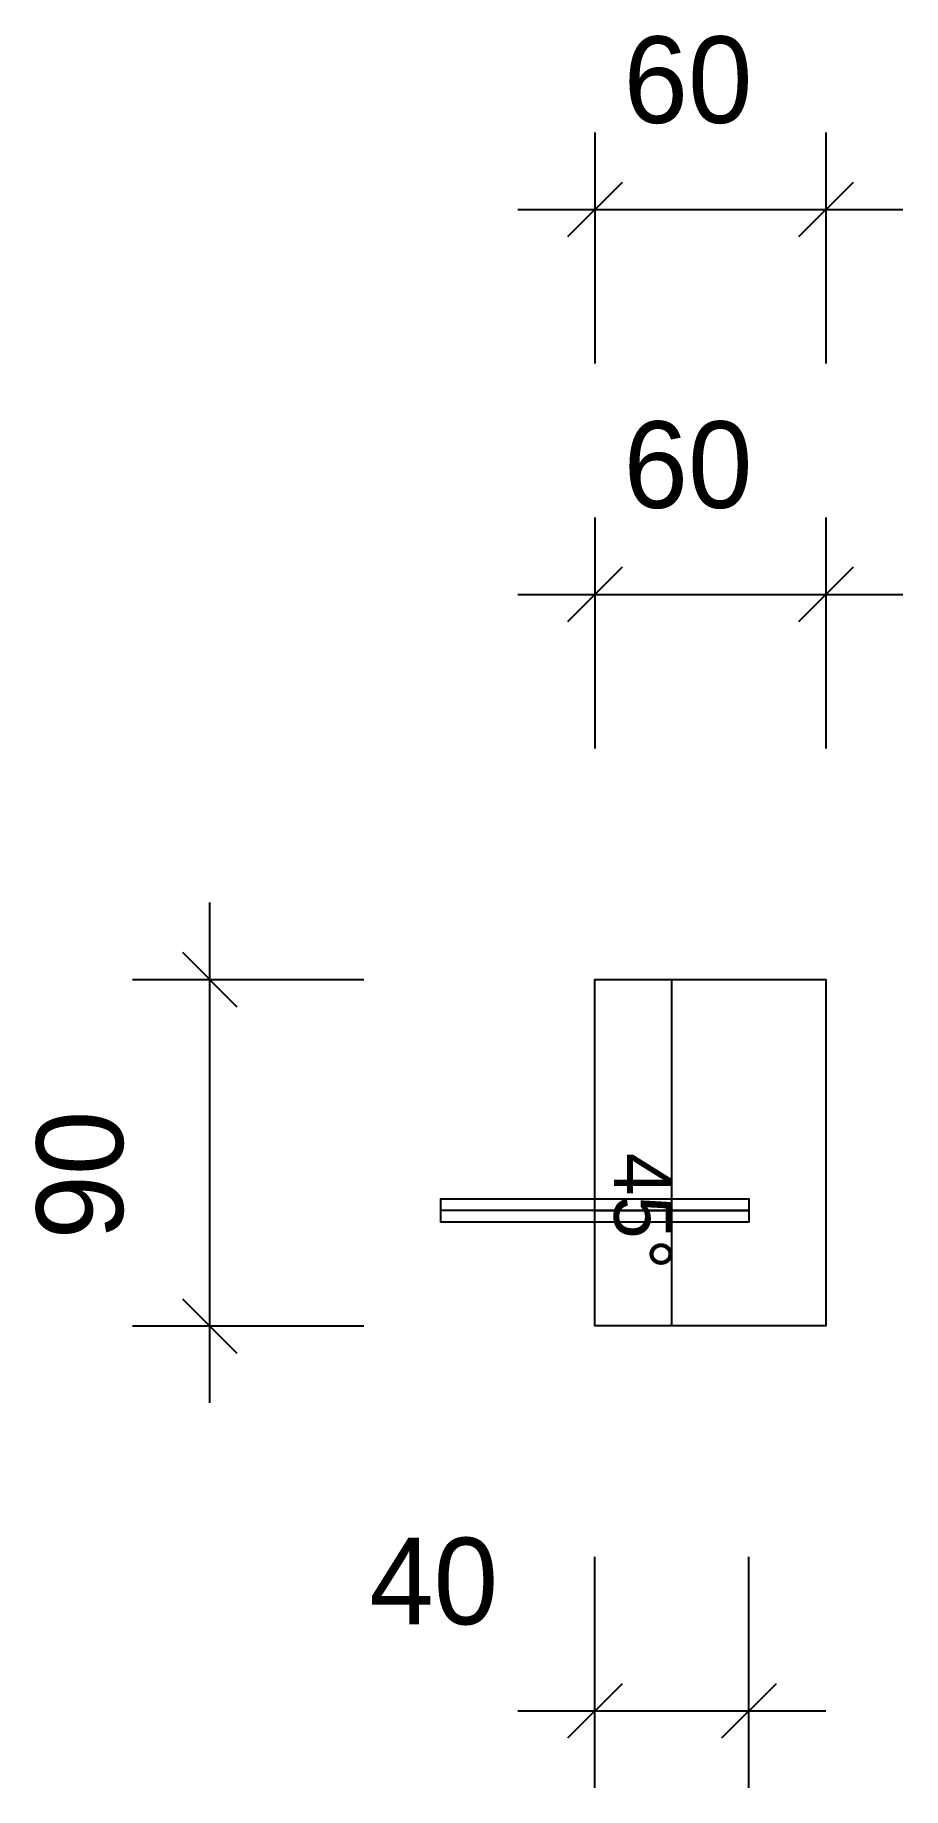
# Model space of a CAD drawing. Header units: millimetres. Extents: x -145 to 80, y -120 to 335.
import ezdxf
from ezdxf.enums import TextEntityAlignment as Align

# ---------------------------------------------------------------- set-up
doc = ezdxf.new("R2010")
doc.units = ezdxf.units.MM
for name, color, linetype in [('CONTOUR', 7, 'CONTINUOUS'), ('CUT_MITRE', 7, 'CONTINUOUS'), ('DIMLINES', 7, 'CONTINUOUS'), ('DIMLINESTEXT', 7, 'CONTINUOUS'), ('DRILLINGSSIDE', 7, 'CONTINUOUS')]:
    doc.layers.add(name, color=color, linetype=linetype)

msp = doc.modelspace()

# ---------------------------------------------------------------- linework, layer by layer
at = {"layer": 'CONTOUR', "color": 0, "linetype": '0'}
msp.add_lwpolyline([(60.001, 0), (0, 0), (0, 90), (60.001, 90), (60.001, 0)], dxfattribs=at)
at = {"layer": 'CUT_MITRE', "color": 1, "linetype": '1'}
msp.add_lwpolyline([(20.001, 0), (20.001, 45), (20.001, 90), (60.001, 90), (60.001, 0), (20.001, 0)], dxfattribs=at)
at = {"layer": 'DIMLINES', "color": 0}
for p, q in [((0, 310), (0, 250)), ((60.001, 310), (60.001, 250)), ((7.071, 297.071), (-7.071, 282.929)), ((67.072, 297.071), (52.93, 282.929)), ((-20, 290), (80.001, 290)), ((0, 210), (0, 150)), ((60.001, 210), (60.001, 150)), ((7.071, 197.071), (-7.071, 182.929)), ((67.072, 197.071), (52.93, 182.929)), ((-20, 190), (80.001, 190)), ((-100, -20), (-100, 110)), ((-107.071, 97.071), (-92.929, 82.929)), ((-120, 90), (-60, 90)), ((-107.071, 7.071), (-92.929, -7.071)), ((-120, 0), (-60, 0)), ((0, -120), (0, -60)), ((40.001, -120), (40.001, -60)), ((7.071, -92.929), (-7.071, -107.071)), ((47.072, -92.929), (32.93, -107.071)), ((-20, -100), (60.001, -100))]:
    msp.add_line(p, q, dxfattribs=at)
at = {"layer": 'DRILLINGSSIDE', "color": 3}
for p, q in [((40.001, 30), (-39.999, 30)), ((0, 30), (40, 30)), ((40.001, 30), (0.001, 30))]:
    msp.add_line(p, q, dxfattribs=at)
at = {"layer": 'DRILLINGSSIDE', "color": 3, "linetype": '3'}
for points in [[(40.001, 27), (-39.999, 27), (-39.999, 33), (40.001, 33)], [(0, 33), (40, 33), (40, 27), (0, 27)], [(40.001, 27), (0.001, 27), (0.001, 33), (40.001, 33)]]:
    msp.add_lwpolyline(points, dxfattribs=at)

# ---------------------------------------------------------------- texts
at = {"layer": 'DIMLINESTEXT'}
for p in [(7.464, 335), (7.464, 235)]:
    msp.add_text('60', height=22.5, dxfattribs=at).set_placement(p, align=Align.TOP_LEFT)
for s, height, rotation, p in [('90', 22.5, 90, (-145, 22.463)), ('45°', 15, 270, (20.001, 45)), ('40', 22.5, -360, (-58.573, -55))]:
    msp.add_text(s, height=height, rotation=rotation, dxfattribs=at).set_placement(p, align=Align.TOP_LEFT)

doc.saveas('drawing.dxf')
